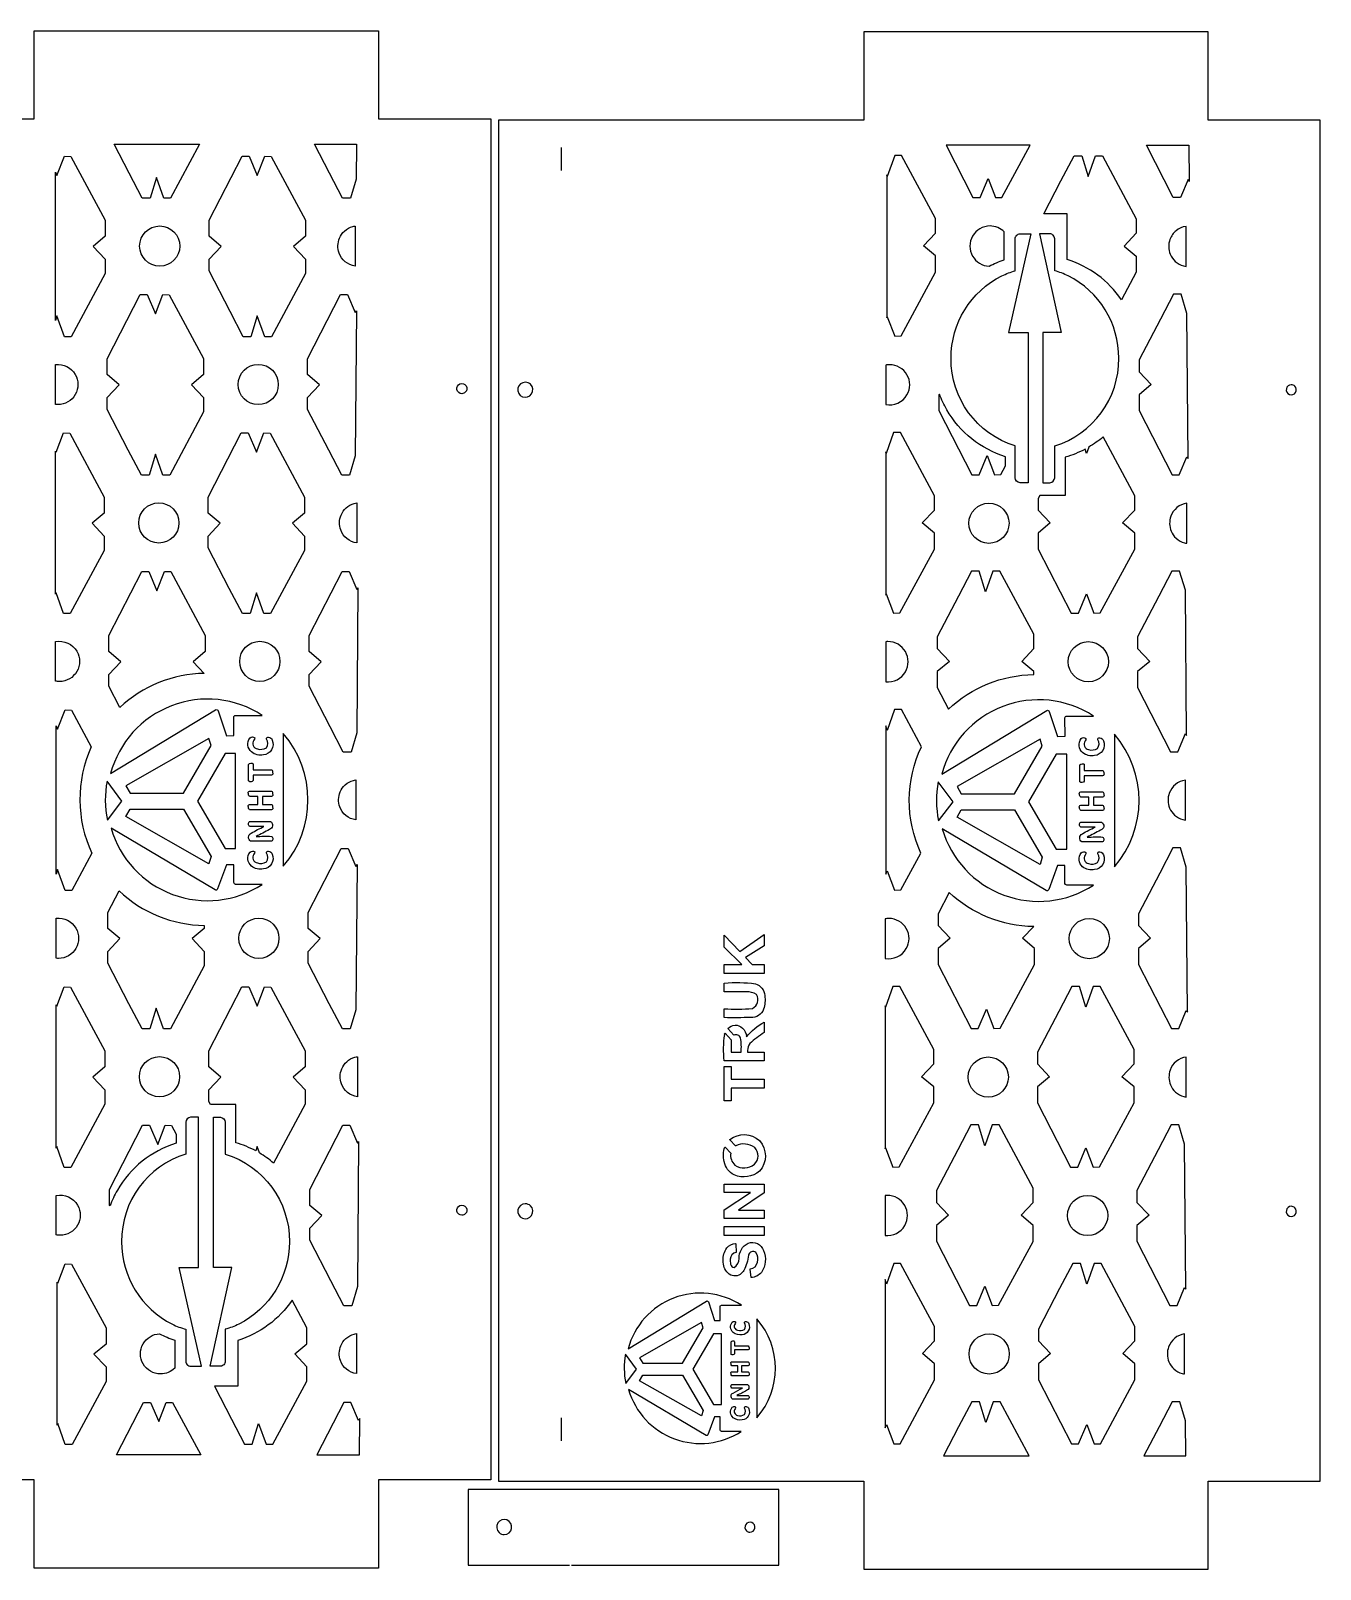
# Model space of a CAD drawing. Header units: millimetres. Extents: x -493 to 497, y 1253 to 3246.
# Drawn here: x -17 to 494, y 2023 to 2633 of the extents above; entities that cross this region are included whole.
import ezdxf

# ---------------------------------------------------------------- set-up
doc = ezdxf.new("R2010")
doc.units = ezdxf.units.MM
doc.layers.add('Default', color=70, linetype='Continuous')

msp = doc.modelspace()

# ---------------------------------------------------------------- linework, layer by layer
at = {"layer": 'Default'}
for points in [[(-16.08, 2038.37), (-16.08, 2058.37), (-161.08, 2058.39), (-161.08, 2598.37), (-16.08, 2598.37), (-16.08, 2633.37), (120.56, 2633.37), (120.56, 2598.37), (165.08, 2598.37), (165.08, 2058.37), (120.56, 2058.37), (120.56, 2023.37), (-16.08, 2023.37)], [(313.08, 2617.92), (313.08, 2597.92), (168.08, 2597.91), (168.08, 2057.92), (313.08, 2057.92), (313.08, 2022.92), (449.73, 2022.92), (449.73, 2057.92), (494.25, 2057.92), (494.25, 2597.92), (449.73, 2597.92), (449.73, 2632.92), (313.08, 2632.92)], [(49.54, 2588.37), (38.01, 2566.93), (37.2, 2566.93), (35.94, 2566.93), (35.31, 2566.93), (32.35, 2575.2), (29.84, 2566.93), (26.77, 2566.93), (21.59, 2576.88), (15.61, 2588.37)], [(111.76, 2588.37), (111.65, 2574.53), (109.35, 2566.93), (106.28, 2566.93), (101.1, 2576.88), (95.12, 2588.37)], [(12.05, 2551.99), (12.05, 2551.86), (7.26, 2547.82), (12.05, 2542.76), (12.05, 2542.19), (12.05, 2537.05), (-1.43, 2511.99), (-2.24, 2511.99), (-3.49, 2511.99), (-4.13, 2511.99), (-7.09, 2520.26), (-7.64, 2518.45), (-7.64, 2577.3), (-7.09, 2575.99), (-4.13, 2583.65), (-1.61, 2583.55), (12.05, 2558.23), (12.05, 2551.99)], [(66.35, 2583.65), (69.19, 2583.65), (72.41, 2575.99), (75.38, 2583.65), (77.9, 2583.55), (91.56, 2558.23), (91.56, 2551.99), (91.56, 2551.86), (86.77, 2547.82), (91.56, 2542.76), (91.56, 2542.19), (91.56, 2537.05), (78.08, 2511.99), (77.27, 2511.99), (76.01, 2511.99), (75.38, 2511.99), (72.41, 2520.26), (69.91, 2511.99), (66.84, 2511.99), (61.66, 2521.95), (53.27, 2538.07), (53.27, 2542.19), (53.27, 2542.76), (58.06, 2547.82), (53.27, 2551.86), (53.27, 2551.99), (53.27, 2553.7), (53.27, 2557.26), (53.27, 2558.17)], [(322.22, 2576.22), (322.22, 2519.44), (322.4, 2519.88), (325.37, 2512.22), (327.88, 2512.32), (341.54, 2537.64), (341.54, 2543.88), (341.54, 2544.01), (336.76, 2548.05), (341.54, 2553.11), (341.54, 2553.69), (341.54, 2558.82), (328.07, 2583.88), (327.26, 2583.88), (326, 2583.88), (325.37, 2583.88), (322.4, 2575.61)], [(379.1, 2587.92), (345.75, 2587.92), (356.41, 2567.16), (359.25, 2567.16), (362.47, 2574.81), (365.44, 2567.16), (367.95, 2567.25)], [(442.11, 2587.92), (442.22, 2573.61), (441.78, 2574.33), (438.76, 2567.16), (435.92, 2567.16), (425.26, 2587.92)], [(25.92, 2528.71), (28.76, 2528.71), (31.98, 2521.06), (34.95, 2528.71), (37.46, 2528.62), (51.12, 2503.3), (51.12, 2497.05), (51.12, 2496.92), (46.34, 2492.89), (51.12, 2487.82), (51.12, 2487.25), (51.12, 2482.11), (37.65, 2457.06), (36.83, 2457.06), (35.58, 2457.06), (34.95, 2457.06), (31.98, 2465.33), (29.48, 2457.06), (26.41, 2457.06), (21.23, 2467.01), (12.84, 2483.13), (12.84, 2487.25), (12.84, 2487.82), (17.63, 2492.89), (12.84, 2496.92), (12.84, 2497.05), (12.84, 2498.77), (12.84, 2502.32), (12.84, 2503.24)], [(111.73, 2522.26), (111.29, 2464.66), (108.99, 2457.06), (105.92, 2457.06), (100.74, 2467.01), (92.35, 2483.13), (92.35, 2487.25), (92.35, 2487.82), (97.13, 2492.89), (92.35, 2496.92), (92.35, 2497.05), (92.35, 2498.77), (92.35, 2502.32), (92.35, 2503.24), (105.43, 2528.71), (108.27, 2528.71), (111.29, 2521.54)], [(441.79, 2463.64), (441.35, 2521.25), (439.05, 2528.85), (435.98, 2528.85), (430.8, 2518.9), (422.41, 2502.78), (422.41, 2498.66), (422.41, 2498.08), (427.2, 2493.02), (422.41, 2488.98), (422.41, 2488.85), (422.41, 2487.14), (422.41, 2483.58), (422.41, 2482.67), (435.49, 2457.19), (438.33, 2457.19), (441.35, 2464.37)], [(-7.64, 2409.78), (-7.64, 2466.56), (-7.46, 2466.12), (-4.49, 2473.78), (-1.98, 2473.68), (11.68, 2448.36), (11.68, 2442.12), (11.68, 2441.99), (6.9, 2437.95), (11.68, 2432.89), (11.68, 2432.32), (11.68, 2427.18), (-1.79, 2402.12), (-2.61, 2402.12), (-3.86, 2402.12), (-4.49, 2402.12), (-7.46, 2410.39)], [(65.99, 2473.78), (68.83, 2473.78), (72.05, 2466.12), (75.02, 2473.78), (77.53, 2473.68), (91.19, 2448.36), (91.19, 2442.12), (91.19, 2441.99), (86.41, 2437.95), (91.19, 2432.89), (91.19, 2432.32), (91.19, 2427.18), (77.72, 2402.12), (76.9, 2402.12), (75.65, 2402.12), (75.02, 2402.12), (72.05, 2410.39), (69.55, 2402.12), (66.48, 2402.12), (61.3, 2412.08), (52.91, 2428.2), (52.91, 2432.32), (52.91, 2432.89), (57.69, 2437.95), (52.91, 2441.99), (52.91, 2442.12), (52.91, 2443.83), (52.91, 2447.39), (52.91, 2448.3)], [(321.79, 2466.26), (321.79, 2409.47), (321.98, 2409.91), (324.94, 2402.26), (327.46, 2402.35), (341.12, 2427.67), (341.12, 2433.92), (341.12, 2434.05), (336.33, 2438.09), (341.12, 2443.15), (341.12, 2443.72), (341.12, 2448.86), (327.64, 2473.91), (326.83, 2473.91), (325.58, 2473.91), (324.94, 2473.91), (321.98, 2465.64)], [(112.36, 2412.39), (111.92, 2354.79), (109.62, 2347.19), (106.55, 2347.19), (101.37, 2357.14), (92.98, 2373.26), (92.98, 2377.38), (92.98, 2377.95), (97.76, 2383.02), (92.98, 2387.05), (92.98, 2387.18), (92.98, 2388.9), (92.98, 2392.45), (92.98, 2393.37), (106.06, 2418.84), (108.9, 2418.84), (111.92, 2411.67)], [(441.16, 2353.77), (440.72, 2411.38), (438.42, 2418.98), (435.35, 2418.98), (430.17, 2409.03), (421.78, 2392.91), (421.78, 2388.79), (421.78, 2388.21), (426.57, 2383.15), (421.78, 2379.11), (421.78, 2378.98), (421.78, 2377.27), (421.78, 2373.71), (421.78, 2372.8), (434.86, 2347.32), (437.7, 2347.32), (440.72, 2354.5)], [(53.19, 2352.59), (20.25, 2333.82), (21.95, 2330.92), (43.1, 2330.92), (54.1, 2349.74), (53.18, 2352.55)], [(383.05, 2352.33), (350.11, 2333.55), (351.8, 2330.66), (372.95, 2330.66), (383.96, 2349.48), (383.04, 2352.28)], [(59.64, 2308.9), (63.82, 2308.9), (63.82, 2346.54), (59.64, 2346.54), (48.63, 2327.72)], [(389.49, 2308.63), (393.68, 2308.63), (393.68, 2346.27), (389.49, 2346.27), (378.49, 2327.45)], [(53.19, 2302.84), (20.25, 2321.61), (21.95, 2324.51), (43.1, 2324.51), (54.1, 2305.69), (53.18, 2302.89)], [(383.05, 2302.58), (350.11, 2321.35), (351.8, 2324.25), (372.95, 2324.25), (383.96, 2305.43), (383.04, 2302.62)], [(111.99, 2302.52), (111.55, 2244.92), (109.25, 2237.32), (106.18, 2237.32), (101, 2247.27), (92.61, 2263.39), (92.61, 2267.51), (92.61, 2268.08), (97.4, 2273.15), (92.61, 2277.18), (92.61, 2277.31), (92.61, 2279.03), (92.61, 2282.58), (92.61, 2283.5), (105.69, 2308.97), (108.53, 2308.97), (111.55, 2301.8)], [(441.53, 2243.9), (441.08, 2301.51), (438.78, 2309.11), (435.71, 2309.11), (430.54, 2299.16), (422.15, 2283.04), (422.15, 2278.92), (422.15, 2278.34), (426.93, 2273.28), (422.15, 2269.24), (422.15, 2269.11), (422.15, 2267.4), (422.15, 2263.84), (422.15, 2262.93), (435.23, 2237.45), (438.07, 2237.45), (441.08, 2244.63)], [(-7.38, 2190.04), (-7.38, 2246.82), (-7.19, 2246.38), (-4.23, 2254.04), (-1.71, 2253.94), (11.95, 2228.62), (11.95, 2222.38), (11.95, 2222.25), (7.16, 2218.21), (11.95, 2213.15), (11.95, 2212.58), (11.95, 2207.44), (-1.52, 2182.38), (-2.34, 2182.38), (-3.59, 2182.38), (-4.23, 2182.38), (-7.19, 2190.65)], [(321.53, 2246.52), (321.53, 2189.73), (321.71, 2190.17), (324.68, 2182.52), (327.19, 2182.61), (340.85, 2207.93), (340.85, 2214.18), (340.85, 2214.31), (336.07, 2218.35), (340.85, 2223.41), (340.85, 2223.98), (340.85, 2229.12), (327.38, 2254.17), (326.56, 2254.17), (325.31, 2254.17), (324.68, 2254.17), (321.71, 2245.9)], [(395.16, 2182.52), (398, 2182.52), (401.22, 2190.17), (404.18, 2182.52), (406.7, 2182.61), (420.36, 2207.93), (420.36, 2214.18), (420.36, 2214.31), (415.57, 2218.35), (420.36, 2223.41), (420.36, 2223.98), (420.36, 2229.12), (406.89, 2254.17), (406.07, 2254.17), (404.82, 2254.17), (404.18, 2254.17), (401.22, 2245.9), (398.72, 2254.17), (395.65, 2254.17), (390.47, 2244.22), (382.08, 2228.1), (382.08, 2223.98), (382.08, 2223.41), (386.86, 2218.35), (382.08, 2214.31), (382.08, 2214.18), (382.08, 2212.46), (382.08, 2208.91), (382.08, 2208)], [(112.62, 2192.65), (112.18, 2135.05), (109.88, 2127.45), (106.81, 2127.45), (101.63, 2137.4), (93.25, 2153.52), (93.25, 2157.64), (93.25, 2158.21), (98.03, 2163.28), (93.25, 2167.31), (93.25, 2167.44), (93.25, 2169.16), (93.25, 2172.71), (93.25, 2173.63), (106.32, 2199.1), (109.17, 2199.1), (112.18, 2191.93)], [(355.09, 2127.58), (357.93, 2127.58), (361.15, 2135.24), (364.11, 2127.58), (366.63, 2127.68), (380.29, 2153), (380.29, 2159.24), (380.29, 2159.37), (375.5, 2163.41), (380.29, 2168.47), (380.29, 2169.05), (380.29, 2174.18), (366.82, 2199.24), (366, 2199.24), (364.75, 2199.24), (364.11, 2199.24), (361.15, 2190.97), (358.65, 2199.24), (355.58, 2199.24), (350.4, 2189.29), (342.01, 2173.17), (342.01, 2169.05), (342.01, 2168.47), (346.79, 2163.41), (342.01, 2159.37), (342.01, 2159.24), (342.01, 2157.53), (342.01, 2153.97), (342.01, 2153.06)], [(440.89, 2134.03), (440.45, 2191.64), (438.15, 2199.24), (435.08, 2199.24), (429.9, 2189.29), (421.52, 2173.17), (421.52, 2169.05), (421.52, 2168.47), (426.3, 2163.41), (421.52, 2159.37), (421.52, 2159.24), (421.52, 2157.53), (421.52, 2153.97), (421.52, 2153.06), (434.6, 2127.58), (437.44, 2127.58), (440.45, 2134.76)], [(-6.95, 2080.08), (-6.95, 2136.86), (-6.76, 2136.42), (-3.8, 2144.07), (-1.28, 2143.98), (12.38, 2118.66), (12.38, 2112.41), (12.38, 2112.28), (7.59, 2108.25), (12.38, 2103.18), (12.38, 2102.61), (12.38, 2097.47), (-1.1, 2072.42), (-1.91, 2072.42), (-3.17, 2072.42), (-3.8, 2072.42), (-6.76, 2080.69)], [(341.22, 2104.31), (341.22, 2104.44), (336.43, 2108.48), (341.22, 2113.54), (341.22, 2114.11), (341.22, 2119.25), (327.74, 2144.3), (326.93, 2144.3), (325.67, 2144.3), (325.04, 2144.3), (322.08, 2136.03), (321.53, 2137.85), (321.53, 2079), (322.08, 2080.3), (325.04, 2072.65), (327.56, 2072.74), (341.22, 2098.06), (341.22, 2104.31)], [(395.52, 2072.65), (398.36, 2072.65), (401.58, 2080.3), (404.55, 2072.65), (407.06, 2072.74), (420.72, 2098.06), (420.72, 2104.31), (420.72, 2104.44), (415.94, 2108.48), (420.72, 2113.54), (420.72, 2114.11), (420.72, 2119.25), (407.25, 2144.3), (406.44, 2144.3), (405.18, 2144.3), (404.55, 2144.3), (401.58, 2136.03), (399.08, 2144.3), (396.01, 2144.3), (390.83, 2134.35), (382.44, 2118.23), (382.44, 2114.11), (382.44, 2113.54), (387.23, 2108.48), (382.44, 2104.44), (382.44, 2104.31), (382.44, 2102.59), (382.44, 2099.04), (382.44, 2098.13)], [(248.69, 2120.85), (224.12, 2106.84), (225.38, 2104.68), (241.16, 2104.68), (249.37, 2118.72), (248.68, 2120.81)], [(253.5, 2088.25), (256.62, 2088.25), (256.62, 2116.33), (253.5, 2116.33), (245.29, 2102.29)], [(248.69, 2083.73), (224.12, 2097.74), (225.38, 2099.9), (241.16, 2099.9), (249.37, 2085.86), (248.68, 2083.77)], [(49.94, 2068.37), (16.58, 2068.37), (27.24, 2089.14), (30.08, 2089.14), (33.3, 2081.48), (36.27, 2089.14), (38.79, 2089.04)], [(112.94, 2068.37), (113.05, 2082.69), (112.61, 2081.97), (109.59, 2089.14), (106.75, 2089.14), (96.09, 2068.37)], [(378.71, 2067.92), (367.18, 2089.37), (366.37, 2089.37), (365.11, 2089.37), (364.48, 2089.37), (361.51, 2081.1), (359.01, 2089.37), (355.94, 2089.37), (350.76, 2079.42), (344.78, 2067.92)], [(440.92, 2067.92), (440.82, 2081.77), (438.52, 2089.37), (435.45, 2089.37), (430.27, 2079.42), (424.29, 2067.92)]]:
    msp.add_lwpolyline(points, close=True, dxfattribs=at)
for points in [[(193.08, 2577.92), (193.08, 2587)], [(193.08, 2073.92), (193.08, 2083)], [(197.06, 2024.6), (279.43, 2024.6), (279.43, 2054.6), (156.09, 2054.6), (156.09, 2024.6), (196.36, 2024.6)]]:
    msp.add_lwpolyline(points, dxfattribs=at)
for points in [[(393.83, 2542.61), (393.83, 2560.75), (384.56, 2560.75), (391.36, 2573.83), (396.54, 2583.78), (399.61, 2583.78), (402.12, 2575.51), (405.08, 2583.78), (405.71, 2583.78), (406.97, 2583.78), (407.78, 2583.78), (421.26, 2558.73), (421.26, 2553.59), (421.26, 2553.02), (416.47, 2547.96), (421.26, 2543.92), (421.26, 2543.79), (421.26, 2537.54), (415.38, 2526.66, 0.168154)], [(111.29, 2540.02, -0.142003), (107.33, 2541.73, -0.133619), (104.9, 2545.17, -0.187557), (105.04, 2551.07, -0.110172), (107.02, 2553.91, -0.122176), (110.29, 2555.69, -0.033359), (111.29, 2555.88)], [(347.73, 2503.43, -0.284046), (367.87, 2536.12, -0.045498), (373.2, 2538.18), (373.2, 2550.85, -0.417351), (375.13, 2552.79), (379.44, 2552.79), (370.58, 2513.6), (378.17, 2513.6), (378.29, 2513.6), (378.29, 2454.03, -0.005514), (375.11, 2454.02, -0.402534), (373.2, 2456.01), (373.2, 2468.64, -0.331178)], [(368.83, 2542.47), (368.83, 2553.59, 0.197998), (363.2, 2555.91, 0.57735), (356.29, 2543.93, 0.254434), (362.8, 2539.95, -0.039909)], [(414.33, 2503.43, 0.284047), (394.2, 2536.12, 0.045497), (388.86, 2538.18), (388.86, 2550.85, 0.417376), (386.94, 2552.79), (382.82, 2552.79), (391.49, 2513.6), (384.14, 2513.6), (384.14, 2454.02, 0.004424), (386.95, 2454.02, 0.402534), (388.86, 2456.01), (388.86, 2468.64, 0.331178)], [(440.99, 2555.76, 0.142003), (437.03, 2554.05, 0.133619), (434.6, 2550.6, 0.187557), (434.74, 2544.7, 0.110172), (436.72, 2541.87, 0.122176), (439.99, 2540.09, 0.033359), (440.99, 2539.9)], [(-7.64, 2485.08), (-7.64, 2500.95, -0.298874), (0.18, 2497.01, -0.57735), (-6.73, 2485.03, -0.028632)], [(321.79, 2500.73), (321.79, 2485.06, 0.320789), (330.25, 2488.9, 0.57735), (323.34, 2500.88, 0.048658)], [(153.61, 2489.37, -5.257541), (154.97, 2489.92, -0.191576)], [(178.78, 2493.92, 5.251225), (180.82, 2493.11, 0.191346)], [(482.77, 2492.92, 5.257541), (484.14, 2492.38, 0.191576)], [(369.38, 2460.72), (369.38, 2464.34, -0.18859), (346.05, 2482.99, -0.041774), (343.14, 2489.18), (342.91, 2488.98), (342.91, 2488.85), (342.91, 2487.14), (342.91, 2483.58), (342.91, 2482.67), (355.99, 2457.19), (358.83, 2457.19), (362.05, 2464.85), (365.01, 2457.19), (367.53, 2457.29)], [(382.34, 2443.72), (382.34, 2443.15), (387.13, 2438.09), (382.34, 2434.05), (382.34, 2433.92), (382.34, 2432.2), (382.34, 2428.65), (382.34, 2427.74), (395.42, 2402.26), (398.26, 2402.26), (401.48, 2409.91), (404.45, 2402.26), (406.97, 2402.35), (420.63, 2427.67), (420.63, 2433.92), (420.63, 2434.05), (415.84, 2438.09), (420.63, 2443.15), (420.63, 2443.72), (420.63, 2448.86), (408.07, 2472.21, -0.0425), (402.4, 2468.18), (401.48, 2465.64), (400.96, 2467.37, -0.052052), (393.08, 2464.15), (393.08, 2449.03), (382.96, 2449.03), (382.34, 2447.84)], [(111.92, 2430.15, -0.142003), (107.96, 2431.86, -0.133619), (105.53, 2435.3, -0.187557), (105.67, 2441.2, -0.110172), (107.65, 2444.04, -0.122176), (110.92, 2445.82, -0.033359), (111.92, 2446.01)], [(441.35, 2445.89, 0.142003), (437.39, 2444.18, 0.133619), (434.97, 2440.73, 0.187557), (435.1, 2434.83, 0.110172), (437.09, 2432, 0.122176), (440.35, 2430.22, 0.033359), (441.35, 2430.03)], [(51.36, 2378.37, 0.187017), (17.83, 2364.88), (13.47, 2373.26), (13.47, 2377.38), (13.47, 2377.95), (18.26, 2383.02), (13.47, 2387.05), (13.47, 2387.18), (13.47, 2388.9), (13.47, 2392.45), (13.47, 2393.37), (26.55, 2418.84), (29.39, 2418.84), (32.61, 2411.19), (35.58, 2418.84), (38.09, 2418.75), (51.75, 2393.43), (51.75, 2387.18), (51.75, 2387.05), (46.97, 2383.02)], [(346.71, 2364.16, -0.189218), (380.56, 2377.92), (380.56, 2378.98), (380.56, 2379.11), (375.77, 2383.15), (380.56, 2388.21), (380.56, 2388.79), (380.56, 2393.92), (367.08, 2418.98), (366.27, 2418.98), (365.01, 2418.98), (364.38, 2418.98), (361.42, 2410.71), (358.91, 2418.98), (355.84, 2418.98), (350.66, 2409.03), (342.27, 2392.91), (342.27, 2388.79), (342.27, 2388.21), (347.06, 2383.15), (342.27, 2379.11), (342.27, 2378.98), (342.27, 2377.27), (342.27, 2373.71), (342.27, 2372.8)], [(-7.64, 2375.31), (-7.64, 2390.98, -0.320789), (0.82, 2387.14, -0.57735), (-6.1, 2375.16, -0.048658)], [(321.79, 2390.95), (321.79, 2375.09, 0.298874), (329.62, 2379.03, 0.57735), (322.7, 2391.01, 0.028632)], [(6.54, 2349.19, 0.221137), (6.79, 2307.03), (-1.16, 2292.25), (-1.97, 2292.25), (-3.23, 2292.25), (-3.86, 2292.25), (-6.83, 2300.52), (-7.38, 2298.71), (-7.38, 2357.56), (-6.83, 2356.25), (-3.86, 2363.91), (-1.35, 2363.81)], [(14.18, 2338.64), (55.85, 2363.91, -0.48177), (56.88, 2363.53), (60.14, 2353.61), (63.12, 2353.7), (63.1, 2361.04, -0.416181), (63.8, 2361.74), (74.41, 2361.74, 0.509963)], [(335.71, 2307.1, -0.221137), (335.95, 2349.27), (328.01, 2364.04), (327.19, 2364.04), (325.94, 2364.04), (325.31, 2364.04), (322.34, 2355.77), (321.79, 2357.59), (321.79, 2298.74), (322.34, 2300.04), (325.31, 2292.39), (327.82, 2292.48)], [(344.03, 2338.37), (385.71, 2363.64, -0.48177), (386.74, 2363.26), (389.99, 2353.34), (392.98, 2353.43), (392.95, 2360.77, -0.416181), (393.65, 2361.47), (404.26, 2361.47, 0.509963)], [(76.91, 2353.07, -0.346715), (78.32, 2351.91, -0.511237), (74.86, 2346.05, -0.22276), (70.11, 2347.21, -0.405203), (69.54, 2352.76, -0.37263), (71.39, 2352.85, -0.232737), (71.05, 2351.87, 0.54722), (72.43, 2348.45, 0.229603), (76.02, 2348.9, 0.32845), (76.11, 2352.34, -0.580608)], [(82.73, 2354.47), (82.73, 2301.93, 0.372988)], [(406.76, 2352.81, -0.346715), (408.18, 2351.65, -0.511237), (404.72, 2345.79, -0.22276), (399.97, 2346.94, -0.405203), (399.4, 2352.5, -0.37263), (401.24, 2352.59, -0.232737), (400.91, 2351.61, 0.54722), (402.28, 2348.18, 0.229603), (405.87, 2348.64, 0.32845), (405.97, 2352.07, -0.580608)], [(412.58, 2354.21), (412.58, 2301.66, 0.372988)], [(69.87, 2342.72, -0.536374), (70.77, 2342.3), (70.77, 2340.15), (78.05, 2340.15), (78.05, 2340.15, -0.282009), (78.49, 2339.06, -0.551697), (78.05, 2337.98), (70.77, 2337.98), (70.77, 2335.83, -0.461158), (69.01, 2335.63, -0.163379), (68.95, 2335.83), (68.95, 2342.3, -0.182857)], [(399.72, 2342.46, -0.536374), (400.63, 2342.04), (400.63, 2339.88), (407.9, 2339.88), (407.9, 2339.88, -0.282009), (408.35, 2338.8, -0.551697), (407.9, 2337.72), (400.63, 2337.72), (400.63, 2335.56, -0.461158), (398.87, 2335.37, -0.163379), (398.81, 2335.56), (398.81, 2342.04, -0.182857)], [(12.9, 2320.16), (18.68, 2327.73), (12.78, 2335.65, 0.095574)], [(111.55, 2320.28, -0.142003), (107.59, 2321.99, -0.133619), (105.17, 2325.43, -0.187557), (105.3, 2331.33, -0.110172), (107.29, 2334.17, -0.122176), (110.55, 2335.95, -0.033359), (111.55, 2336.14)], [(342.75, 2319.89), (348.53, 2327.47), (342.64, 2335.38, 0.095574)], [(440.72, 2336.02, 0.142003), (436.76, 2334.31, 0.133619), (434.34, 2330.86, 0.187557), (434.47, 2324.96, 0.110172), (436.46, 2322.13, 0.122176), (439.72, 2320.35, 0.033359), (440.72, 2320.16)], [(78.05, 2331.7, -0.285022), (78.49, 2330.63, -0.553162), (78.05, 2329.54), (74.47, 2329.54), (74.47, 2326.4), (78.05, 2326.4, -0.288661), (78.49, 2325.32, -0.551693), (78.05, 2324.24), (69.35, 2324.24, -0.285656), (68.91, 2325.32, -0.556213), (69.35, 2326.4), (72.59, 2326.4), (72.59, 2329.54), (69.35, 2329.54, -0.28895), (68.91, 2330.63, -0.55095), (69.35, 2331.7), (78.05, 2331.7)], [(407.9, 2331.44, -0.285022), (408.35, 2330.36, -0.553162), (407.9, 2329.28), (404.33, 2329.28), (404.33, 2326.13), (407.9, 2326.13, -0.288661), (408.35, 2325.06, -0.551693), (407.9, 2323.97), (399.21, 2323.97, -0.285656), (398.77, 2325.06, -0.556213), (399.21, 2326.13), (402.44, 2326.13), (402.44, 2329.28), (399.21, 2329.28, -0.28895), (398.77, 2330.36, -0.55095), (399.21, 2331.44), (407.9, 2331.44)], [(74.38, 2294.64), (63.8, 2294.64, -0.413193), (63.1, 2295.35), (63.1, 2302.38), (60.13, 2302.38), (56.64, 2292.85, -0.47026), (55.63, 2292.49), (14.41, 2316.93, 0.503692)], [(77.65, 2319.62, -0.653093), (77.22, 2316.47, -0.01846), (71.93, 2313.7, -0.008463), (78.04, 2313.73, -0.519517), (78.04, 2311.75), (69.77, 2311.75, -0.580221), (69.99, 2315.02, -0.017313), (75.06, 2317.66, -0.006101), (69.38, 2317.65, -0.521436), (69.38, 2319.62)], [(404.24, 2294.38), (393.65, 2294.38, -0.413193), (392.95, 2295.08), (392.95, 2302.11), (389.98, 2302.11), (386.5, 2292.59, -0.47026), (385.48, 2292.22), (344.27, 2316.66, 0.503692)], [(407.5, 2319.35, -0.653093), (407.07, 2316.2, -0.01846), (401.78, 2313.44, -0.008463), (407.9, 2313.46, -0.519517), (407.89, 2311.49), (399.62, 2311.49, -0.580221), (399.85, 2314.76, -0.017313), (404.92, 2317.4, -0.006101), (399.23, 2317.38, -0.521436), (399.23, 2319.35)], [(76.91, 2307.79, -0.346715), (78.32, 2306.63, -0.511237), (74.86, 2300.77, -0.22276), (70.11, 2301.93, -0.405203), (69.54, 2307.48, -0.37263), (71.39, 2307.57, -0.232737), (71.05, 2306.59, 0.54722), (72.43, 2303.17, 0.229603), (76.02, 2303.62, 0.32845), (76.11, 2307.06, -0.580608)], [(406.76, 2307.53, -0.346715), (408.18, 2306.37, -0.511237), (404.72, 2300.51, -0.22276), (399.97, 2301.66, -0.405203), (399.4, 2307.22, -0.37263), (401.24, 2307.31, -0.232737), (400.91, 2306.32, 0.54722), (402.28, 2302.9, 0.229603), (405.87, 2303.36, 0.32845), (405.97, 2306.79, -0.580608)], [(17.54, 2292.14, 0.189218), (51.39, 2278.38), (51.39, 2277.31), (51.39, 2277.18), (46.6, 2273.15), (51.39, 2268.08), (51.39, 2267.51), (51.39, 2262.37), (37.91, 2237.32), (37.1, 2237.32), (35.85, 2237.32), (35.21, 2237.32), (32.25, 2245.59), (29.74, 2237.32), (26.67, 2237.32), (21.49, 2247.27), (13.11, 2263.39), (13.11, 2267.51), (13.11, 2268.08), (17.89, 2273.15), (13.11, 2277.18), (13.11, 2277.31), (13.11, 2279.03), (13.11, 2282.58), (13.11, 2283.5)], [(380.53, 2277.93, -0.187017), (347, 2291.42), (342.64, 2283.04), (342.64, 2278.92), (342.64, 2278.34), (347.42, 2273.28), (342.64, 2269.24), (342.64, 2269.11), (342.64, 2267.4), (342.64, 2263.84), (342.64, 2262.93), (355.72, 2237.45), (358.56, 2237.45), (361.78, 2245.11), (364.75, 2237.45), (367.26, 2237.55), (380.92, 2262.87), (380.92, 2269.11), (380.92, 2269.24), (376.14, 2273.28)], [(-7.38, 2265.34), (-7.38, 2281.21, -0.298874), (0.45, 2277.27, -0.57735), (-6.46, 2265.29, -0.028632)], [(321.53, 2280.99), (321.53, 2265.32, 0.320789), (329.98, 2269.16, 0.57735), (323.07, 2281.14, 0.048658)], [(273.57, 2259.31), (257.71, 2259.31, -0.389639), (257.68, 2259.35), (257.68, 2262.8, -0.426307), (257.71, 2262.84), (264.66, 2262.84), (257.69, 2269.75, -0.196924), (257.68, 2269.78), (257.68, 2274.42, -0.694813), (257.74, 2274.45), (263.9, 2268.03), (273.56, 2274.8, -0.612482), (273.61, 2274.77), (273.61, 2270.3, -0.266816), (273.59, 2270.27), (266.19, 2265.6), (268.8, 2262.84), (273.57, 2262.84, -0.389639), (273.61, 2262.8), (273.61, 2259.35, -0.426307)], [(53.18, 2212.58), (53.18, 2213.15), (57.96, 2218.21), (53.18, 2222.25), (53.18, 2222.38), (53.18, 2224.09), (53.18, 2227.65), (53.18, 2228.56), (66.26, 2254.04), (69.1, 2254.04), (72.32, 2246.38), (75.28, 2254.04), (77.8, 2253.94), (91.46, 2228.62), (91.46, 2222.38), (91.46, 2222.25), (86.67, 2218.21), (91.46, 2213.15), (91.46, 2212.58), (91.46, 2207.44), (78.9, 2184.08, 0.0425), (73.23, 2188.11), (72.32, 2190.65), (71.79, 2188.92, 0.052052), (63.92, 2192.15), (63.92, 2207.27), (53.79, 2207.27), (53.18, 2208.46)], [(257.68, 2241.84), (257.68, 2245.29, -0.426757), (257.71, 2245.33, 0.040683), (268.95, 2245.46, 0.44272), (270.53, 2250.95, 0.170069), (266.49, 2251.98), (257.71, 2251.98, -0.389251), (257.68, 2252.02), (257.68, 2255.47, -0.426757), (257.71, 2255.51, -0.055944), (270.09, 2255.23, -0.317039), (273.79, 2250.53, -0.114204), (273.36, 2245.12, -0.325277), (268.2, 2241.86, -0.015017), (257.7, 2241.8, -0.300471)], [(266.99, 2228.78), (266.99, 2228.12), (273.57, 2228.12, -0.389403), (273.61, 2228.08), (273.61, 2224.63, -0.426582), (273.57, 2224.59), (257.71, 2224.59, -0.389403), (257.68, 2224.63, -0.059614), (257.9, 2235.04, -0.665027), (258.08, 2235.62), (260.46, 2233, 0.005015), (260.43, 2228.12), (264.39, 2228.12, 0.077896), (264.19, 2233.72, 0.432815), (261.53, 2234.85, -0.325441), (261.49, 2234.86), (259.15, 2237.45, -0.40842), (259.15, 2237.51, -0.42748), (264.91, 2237.67, -0.187558), (266.6, 2234.22, -0.086677), (273.56, 2240.03, -0.604462), (273.61, 2240), (273.61, 2235.87, -0.249786), (273.59, 2235.84, 0.036177), (267.82, 2231.52, 0.120294)], [(112.18, 2210.41, -0.142003), (108.22, 2212.12, -0.133619), (105.8, 2215.56, -0.187557), (105.93, 2221.46, -0.110172), (107.92, 2224.3, -0.122176), (111.18, 2226.08, -0.033359), (112.18, 2226.27)], [(273.57, 2213.83), (260.43, 2213.83), (260.43, 2208.8, -0.426307), (260.4, 2208.76), (257.71, 2208.76, -0.389638), (257.68, 2208.8), (257.68, 2222.39, -0.426307), (257.71, 2222.43), (260.4, 2222.43, -0.389638), (260.43, 2222.39), (260.43, 2217.37), (273.57, 2217.37, -0.389638), (273.61, 2217.33), (273.61, 2213.87, -0.426307)], [(441.08, 2226.15, 0.142003), (437.12, 2224.44, 0.133619), (434.7, 2220.99, 0.187557), (434.84, 2215.09, 0.110172), (436.82, 2212.26, 0.122176), (440.09, 2210.48, 0.033359), (441.08, 2210.29)], [(40.21, 2195.57), (40.21, 2191.95, 0.18859), (16.88, 2173.3, 0.041774), (13.97, 2167.12), (13.74, 2167.31), (13.74, 2167.44), (13.74, 2169.16), (13.74, 2172.71), (13.74, 2173.63), (26.82, 2199.1), (29.66, 2199.1), (32.88, 2191.45), (35.84, 2199.1), (38.36, 2199.01)], [(18.56, 2152.87, 0.284046), (38.7, 2120.17, 0.045498), (44.04, 2118.12), (44.04, 2105.45, 0.417351), (45.96, 2103.51), (50.27, 2103.51), (41.41, 2142.69), (49, 2142.69), (49.12, 2142.7), (49.12, 2202.27, 0.005514), (45.94, 2202.27, 0.402534), (44.04, 2200.29), (44.04, 2187.65, 0.331178)], [(85.17, 2152.87, -0.284047), (65.03, 2120.17, -0.045497), (59.69, 2118.12), (59.69, 2105.45, -0.417376), (57.77, 2103.51), (53.65, 2103.51), (62.32, 2142.69), (54.97, 2142.69), (54.97, 2202.27, -0.004424), (57.79, 2202.27, -0.402534), (59.69, 2200.29), (59.69, 2187.65, -0.331178)], [(262.22, 2190.89), (260.01, 2193.34, -0.418624), (260.01, 2193.4, -0.371211), (271.71, 2193.02, -0.38404), (271.72, 2180.88, -0.285048), (261.66, 2179.4, -0.225383), (257.69, 2184.66, -0.145781), (257.98, 2190.42, -0.577694), (258.04, 2190.43), (260.28, 2187.96, 0.249881), (261.98, 2183.26, 0.330684), (269.7, 2183.59, 0.413198), (269.82, 2190.2, 0.29285), (262.27, 2190.89, -0.351391)], [(273.57, 2162.1), (257.71, 2162.1, -0.389638), (257.68, 2162.14), (257.68, 2165.5, -0.261253), (257.7, 2165.54), (268.17, 2172.46), (257.71, 2172.46, -0.389639), (257.68, 2172.5), (257.68, 2175.71, -0.426307), (257.71, 2175.75), (273.57, 2175.75, -0.389638), (273.61, 2175.71), (273.61, 2172.24, -0.260178), (273.59, 2172.21), (263.36, 2165.39), (273.57, 2165.39, -0.389639), (273.61, 2165.35), (273.61, 2162.14, -0.426307)], [(-7.38, 2155.57), (-7.38, 2171.24, -0.320789), (1.08, 2167.4, -0.57735), (-5.83, 2155.42, -0.048658)], [(153.61, 2163.37, -5.257541), (154.97, 2163.92, -0.191576)], [(178.78, 2167.92, 5.251225), (180.82, 2167.11, 0.191346)], [(321.53, 2171.21), (321.53, 2155.35, 0.298874), (329.35, 2159.29, 0.57735), (322.44, 2171.27, 0.028632)], [(482.77, 2166.92, 5.257541), (484.14, 2166.38, 0.191576)], [(273.57, 2155.33), (257.71, 2155.33, -0.389639), (257.68, 2155.37), (257.68, 2158.82, -0.426307), (257.71, 2158.86), (273.57, 2158.86, -0.389639), (273.61, 2158.82), (273.61, 2155.37, -0.426307)], [(268.38, 2138.66), (268.07, 2142.02, -0.412399), (268.11, 2142.07, 0.318576), (270.92, 2144.76, 0.239957), (270.29, 2148.54, 0.600929), (267.36, 2147.51, -0.094024), (265.53, 2141.49, -0.117471), (264.07, 2139.9), (264.07, 2139.9, -0.35247), (259.22, 2140.39, -0.209276), (257.31, 2145.4, -0.161056), (258.72, 2150.39, -0.23523), (262.26, 2152.12, -0.29367), (262.28, 2152.08), (262.42, 2148.63, -0.403472), (262.39, 2148.59, 0.370857), (260.14, 2146, 0.042754), (260.23, 2143.95, 0.295516), (261.65, 2142.63, 0.283707), (263.64, 2146.28, -0.296468), (267.17, 2152.27, -0.441237), (273.28, 2149.37, -0.260462), (272.5, 2140.72, -0.202065), (268.41, 2138.63, -0.302904)], [(219.58, 2110.44), (250.68, 2129.29, -0.48177), (251.44, 2129), (253.87, 2121.6), (256.1, 2121.67), (256.08, 2127.15, -0.416181), (256.6, 2127.67), (264.51, 2127.67, 0.509963)], [(64.66, 2113.68), (64.66, 2095.55), (55.39, 2095.55), (62.2, 2082.47), (67.37, 2072.51), (70.44, 2072.51), (72.95, 2080.78), (75.91, 2072.51), (76.55, 2072.51), (77.8, 2072.51), (78.61, 2072.51), (92.09, 2097.57), (92.09, 2102.71), (92.09, 2103.28), (87.3, 2108.34), (92.09, 2112.38), (92.09, 2112.51), (92.09, 2118.75), (86.22, 2129.64, -0.168154)], [(266.38, 2121.21, -0.346715), (267.43, 2120.34, -0.511237), (264.85, 2115.97, -0.22276), (261.31, 2116.83, -0.405203), (260.89, 2120.97, -0.37263), (262.26, 2121.04, -0.232737), (262.01, 2120.31, 0.54722), (263.04, 2117.76, 0.229603), (265.72, 2118.1, 0.32845), (265.79, 2120.66, -0.580608)], [(270.72, 2122.25), (270.72, 2083.05, 0.372988)], [(39.66, 2113.83), (39.66, 2102.71, -0.197998), (34.03, 2100.39, -0.57735), (27.12, 2112.37, -0.254434), (33.63, 2116.35, 0.039909)], [(111.82, 2100.54, -0.142003), (107.86, 2102.25, -0.133619), (105.43, 2105.69, -0.187557), (105.57, 2111.59, -0.110172), (107.56, 2114.43, -0.122176), (110.82, 2116.21, -0.033359), (111.82, 2116.4)], [(261.13, 2113.49, -0.536374), (261.81, 2113.17), (261.81, 2111.56), (267.23, 2111.56), (267.23, 2111.56, -0.282009), (267.56, 2110.76, -0.551697), (267.23, 2109.95), (261.81, 2109.95), (261.81, 2108.34, -0.461158), (260.49, 2108.19, -0.163379), (260.45, 2108.34), (260.45, 2113.17, -0.182857)], [(440.45, 2116.28, 0.142003), (436.49, 2114.57, 0.133619), (434.07, 2111.12, 0.187557), (434.21, 2105.22, 0.110172), (436.19, 2102.39, 0.122176), (439.45, 2100.61, 0.033359), (440.45, 2100.42)], [(218.63, 2096.65), (222.94, 2102.3), (218.54, 2108.21, 0.095574)], [(267.23, 2105.26, -0.285022), (267.56, 2104.46, -0.553162), (267.23, 2103.65), (264.56, 2103.65), (264.56, 2101.31), (267.23, 2101.31, -0.288661), (267.56, 2100.5, -0.551693), (267.23, 2099.7), (260.75, 2099.7, -0.285656), (260.41, 2100.5, -0.556213), (260.75, 2101.31), (263.16, 2101.31), (263.16, 2103.65), (260.75, 2103.65, -0.28895), (260.41, 2104.46, -0.55095), (260.75, 2105.26), (267.23, 2105.26)], [(264.5, 2077.62), (256.6, 2077.62, -0.413193), (256.08, 2078.14), (256.08, 2083.39), (253.86, 2083.39), (251.26, 2076.28, -0.47026), (250.51, 2076.01), (219.76, 2094.24, 0.503692)], [(266.93, 2096.25, -0.653093), (266.61, 2093.9, -0.01846), (262.67, 2091.84, -0.008463), (267.23, 2091.85, -0.519517), (267.23, 2090.38), (261.06, 2090.38, -0.580221), (261.22, 2092.82, -0.017313), (265.01, 2094.79, -0.006101), (260.76, 2094.78, -0.521436), (260.76, 2096.25)], [(266.38, 2087.43, -0.346715), (267.43, 2086.56, -0.511237), (264.85, 2082.19, -0.22276), (261.31, 2083.05, -0.405203), (260.89, 2087.19, -0.37263), (262.26, 2087.26, -0.232737), (262.01, 2086.53, 0.54722), (263.04, 2083.97, 0.229603), (265.72, 2084.32, 0.32845), (265.79, 2086.88, -0.580608)], [(170.4, 2036.68, 5.251225), (168.35, 2037.49, 0.191346)], [(267.9, 2037.6, 5.257541), (266.54, 2038.15, 0.191576)]]:
    msp.add_lwpolyline(points, format="xyb", close=True, dxfattribs=at)
for centre in [(33.7, 2547.95), (72.78, 2493.01), (33.34, 2438.08), (362.77, 2437.96), (73.41, 2383.14), (402.21, 2383.02), (73.04, 2273.27), (402.58, 2273.15), (33.61, 2218.34), (362.51, 2218.22), (401.95, 2163.28), (362.87, 2108.35)]:
    msp.add_circle(centre, 7.98, dxfattribs=at)

doc.saveas('drawing.dxf')
